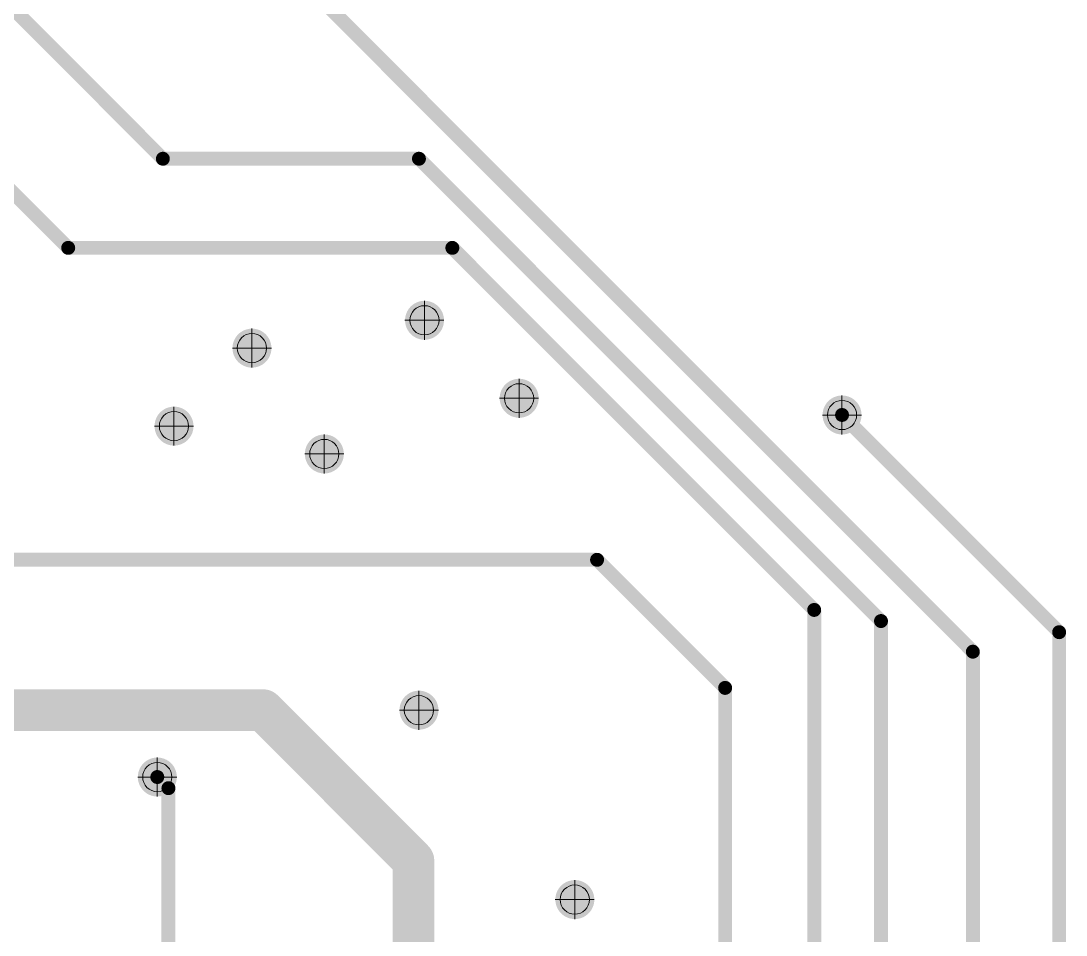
# Model space of a CAD drawing. Header units: millimetres. Extents: x 1557 to 2774, y 1107 to 1474.
# Drawn here: x 2314.75 to 2333.52, y 1398.65 to 1415.06 of the extents above; entities that cross this region are included whole.
import ezdxf

# ---------------------------------------------------------------- set-up
doc = ezdxf.new("R2010")
doc.units = ezdxf.units.MM
for name, color, linetype in [('BottomLayer', 5, 'Continuous'), ('PDF _Геометрия', 7, 'Continuous'), ('PDF _Сплошная заливка', 7, 'Continuous'), ('ViaHoleLayer', 16, 'Continuous')]:
    doc.layers.add(name, color=color, linetype=linetype)

msp = doc.modelspace()

# ---------------------------------------------------------------- hatches: boundary and pattern name
at = {"layer": 'PDF _Сплошная заливка', "transparency": 33554559}
for points in [[(2322.261, 1409.683, -0.414158), (2321.998, 1409.421), (2321.998, 1409.421), (2321.998, 1409.421), (2321.998, 1409.683), (2321.998, 1409.683)], [(2319.161, 1409.184, -0.414208), (2318.898, 1408.921), (2318.898, 1408.921), (2318.898, 1408.921), (2318.898, 1409.184), (2318.898, 1409.184)], [(2323.961, 1408.284, -0.198898), (2323.884, 1408.098), (2323.884, 1408.098, -0.198797), (2323.698, 1408.021), (2323.698, 1408.021), (2323.698, 1408.021), (2323.698, 1408.284), (2323.698, 1408.284)], [(2329.761, 1407.984, -0.19888), (2329.684, 1407.798), (2329.684, 1407.798, -0.198956), (2329.498, 1407.721), (2329.498, 1407.721), (2329.498, 1407.721), (2329.498, 1407.984), (2329.498, 1407.984)], [(2317.761, 1407.784, -0.198956), (2317.684, 1407.598), (2317.684, 1407.598, -0.19888), (2317.498, 1407.521), (2317.498, 1407.521), (2317.498, 1407.521), (2317.498, 1407.784), (2317.498, 1407.784)], [(2320.461, 1407.284, -0.414259), (2320.198, 1407.021), (2320.198, 1407.021), (2320.198, 1407.021), (2320.198, 1407.284), (2320.198, 1407.284)], [(2322.161, 1402.684, -0.198848), (2322.084, 1402.498), (2322.084, 1402.498, -0.198848), (2321.898, 1402.421), (2321.898, 1402.421), (2321.898, 1402.421), (2321.898, 1402.684), (2321.898, 1402.684)], [(2317.461, 1401.484, -0.19888), (2317.384, 1401.298), (2317.384, 1401.298, -0.198956), (2317.198, 1401.221), (2317.198, 1401.221), (2317.198, 1401.221), (2317.198, 1401.484), (2317.198, 1401.484)], [(2324.961, 1399.284, -0.199002), (2324.884, 1399.098), (2324.884, 1399.098, -0.199002), (2324.698, 1399.021), (2324.698, 1399.021), (2324.698, 1399.021), (2324.698, 1399.284), (2324.698, 1399.284)]]:
    msp.add_hatch(color=7, dxfattribs=at).paths.add_polyline_path(points)

# ---------------------------------------------------------------- linework, layer by layer
at = {"layer": 'BottomLayer'}
for points, const_width in [([(2331.849, 1403.734), (2308.599, 1426.984)], 0.25), ([(2317.299, 1412.584), (2303.499, 1426.384)], 0.25), ([(2315.599, 1410.984), (2301.299, 1425.284)], 0.25), ([(2321.899, 1412.584), (2317.299, 1412.584)], 0.25), ([(2330.199, 1404.284), (2321.899, 1412.584)], 0.25), ([(2322.499, 1410.984), (2315.599, 1410.984)], 0.25), ([(2328.999, 1404.484), (2322.499, 1410.984)], 0.25), ([(2333.399, 1404.084), (2329.499, 1407.984)], 0.25), ([(2325.099, 1405.384), (2296.699, 1405.384)], 0.25), ([(2327.399, 1403.084), (2325.099, 1405.384)], 0.25), ([(2328.999, 1386.884), (2328.999, 1404.484)], 0.25), ([(2330.199, 1384.784), (2330.199, 1404.284)], 0.25), ([(2333.399, 1387.784), (2333.399, 1404.084)], 0.25), ([(2331.849, 1383.834), (2331.849, 1403.734)], 0.25), ([(2327.399, 1385.884), (2327.399, 1403.084)], 0.25), ([(2319.099, 1402.684), (2309.399, 1402.684)], 0.75), ([(2321.799, 1399.984), (2319.099, 1402.684)], 0.75), ([(2317.399, 1401.284), (2317.199, 1401.484)], 0.25), ([(2317.399, 1396.359), (2317.399, 1401.284)], 0.25), ([(2321.799, 1397.984), (2321.799, 1399.984)], 0.75)]:
    msp.add_lwpolyline(points, dxfattribs=dict(at, const_width=const_width))
for points, const_width in [([(2317.361, 1412.584, -1), (2317.236, 1412.584, -1)], 0.125), ([(2317.361, 1412.584, -1), (2317.236, 1412.584, -1)], 0.125), ([(2321.961, 1412.584, -1), (2321.836, 1412.584, -1)], 0.125), ([(2321.961, 1412.584, -1), (2321.836, 1412.584, -1)], 0.125), ([(2315.661, 1410.984, -1), (2315.536, 1410.984, -1)], 0.125), ([(2315.661, 1410.984, -1), (2315.536, 1410.984, -1)], 0.125), ([(2322.561, 1410.984, -1), (2322.436, 1410.984, -1)], 0.125), ([(2322.561, 1410.984, -1), (2322.436, 1410.984, -1)], 0.125), ([(2329.561, 1407.984, -1), (2329.436, 1407.984, -1)], 0.125), ([(2325.161, 1405.384, -1), (2325.036, 1405.384, -1)], 0.125), ([(2325.161, 1405.384, -1), (2325.036, 1405.384, -1)], 0.125), ([(2329.061, 1404.484, -1), (2328.936, 1404.484, -1)], 0.125), ([(2329.061, 1404.484, -1), (2328.936, 1404.484, -1)], 0.125), ([(2330.261, 1404.284, -1), (2330.136, 1404.284, -1)], 0.125), ([(2330.261, 1404.284, -1), (2330.136, 1404.284, -1)], 0.125), ([(2333.461, 1404.084, -1), (2333.336, 1404.084, -1)], 0.125), ([(2333.461, 1404.084, -1), (2333.336, 1404.084, -1)], 0.125), ([(2331.911, 1403.734, -1), (2331.786, 1403.734, -1)], 0.125), ([(2331.911, 1403.734, -1), (2331.786, 1403.734, -1)], 0.125), ([(2327.461, 1403.084, -1), (2327.336, 1403.084, -1)], 0.125), ([(2327.461, 1403.084, -1), (2327.336, 1403.084, -1)], 0.125), ([(2319.286, 1402.684, -1), (2318.911, 1402.684, -1)], 0.375), ([(2319.286, 1402.684, -1), (2318.911, 1402.684, -1)], 0.375), ([(2317.261, 1401.484, -1), (2317.136, 1401.484, -1)], 0.125), ([(2317.461, 1401.284, -1), (2317.336, 1401.284, -1)], 0.125), ([(2317.461, 1401.284, -1), (2317.336, 1401.284, -1)], 0.125), ([(2321.986, 1399.984, -1), (2321.611, 1399.984, -1)], 0.375), ([(2321.986, 1399.984, -1), (2321.611, 1399.984, -1)], 0.375)]:
    msp.add_lwpolyline(points, format="xyb", close=True, dxfattribs=dict(at, const_width=const_width))
at = {"layer": 'PDF _Геометрия', "lineweight": 9}
for points in [[(2321.998, 1409.333), (2321.998, 1410.034)], [(2321.648, 1409.684), (2322.348, 1409.684)], [(2318.898, 1408.834), (2318.898, 1409.534)], [(2318.548, 1409.184), (2319.248, 1409.184)], [(2323.698, 1407.934), (2323.698, 1408.633)], [(2329.498, 1407.633), (2329.498, 1408.334)], [(2323.348, 1408.283), (2324.048, 1408.283)], [(2317.498, 1407.433), (2317.498, 1408.133)], [(2329.148, 1407.983), (2329.848, 1407.983)], [(2317.148, 1407.783), (2317.848, 1407.783)], [(2320.198, 1406.934), (2320.198, 1407.634)], [(2319.848, 1407.284), (2320.548, 1407.284)], [(2321.898, 1402.334), (2321.898, 1403.034)], [(2321.548, 1402.684), (2322.248, 1402.684)], [(2317.198, 1401.134), (2317.198, 1401.834)], [(2316.848, 1401.484), (2317.548, 1401.484)], [(2324.698, 1398.934), (2324.698, 1399.634)], [(2324.348, 1399.284), (2325.048, 1399.284)]]:
    msp.add_lwpolyline(points, dxfattribs=at)
for points in [[(2321.736, 1409.684, -0.413811), (2321.998, 1409.946, -0.413811), (2322.261, 1409.684, -0.414036), (2321.998, 1409.421, -0.414036)], [(2318.636, 1409.184, -0.414315), (2318.898, 1409.446, -0.414315), (2319.161, 1409.184, -0.414315), (2318.898, 1408.921, -0.414315)], [(2323.436, 1408.283, -0.414315), (2323.698, 1408.546, -0.414315), (2323.961, 1408.283, -0.414315), (2323.698, 1408.021, -0.414315)], [(2329.236, 1407.983, -0.414036), (2329.498, 1408.246, -0.414036), (2329.761, 1407.983, -0.414315), (2329.498, 1407.721, -0.414315)], [(2317.236, 1407.783, -0.414315), (2317.498, 1408.046, -0.414315), (2317.761, 1407.783, -0.414315), (2317.498, 1407.521, -0.414315)], [(2319.936, 1407.284, -0.414315), (2320.198, 1407.546, -0.414315), (2320.461, 1407.284, -0.414315), (2320.198, 1407.021, -0.414315)], [(2321.636, 1402.684, -0.414315), (2321.898, 1402.946, -0.414315), (2322.161, 1402.684, -0.414315), (2321.898, 1402.421, -0.414315)], [(2316.936, 1401.484, -0.414315), (2317.198, 1401.746, -0.414315), (2317.461, 1401.484, -0.414315), (2317.198, 1401.221, -0.414315)], [(2324.436, 1399.284, -0.414315), (2324.698, 1399.546, -0.414315), (2324.961, 1399.284, -0.414315), (2324.698, 1399.021, -0.414315)]]:
    msp.add_lwpolyline(points, format="xyb", close=True, dxfattribs=at)
at = {"layer": 'ViaHoleLayer', "const_width": 0.35}
for points in [[(2322.174, 1409.684, -1), (2321.824, 1409.684, -1)], [(2319.074, 1409.184, -1), (2318.724, 1409.184, -1)], [(2323.874, 1408.284, -1), (2323.524, 1408.284, -1)], [(2329.674, 1407.984, -1), (2329.324, 1407.984, -1)], [(2317.674, 1407.784, -1), (2317.324, 1407.784, -1)], [(2320.374, 1407.284, -1), (2320.024, 1407.284, -1)], [(2322.074, 1402.684, -1), (2321.724, 1402.684, -1)], [(2317.374, 1401.484, -1), (2317.024, 1401.484, -1)], [(2324.874, 1399.284, -1), (2324.524, 1399.284, -1)]]:
    msp.add_lwpolyline(points, format="xyb", close=True, dxfattribs=at)

doc.saveas('drawing.dxf')
